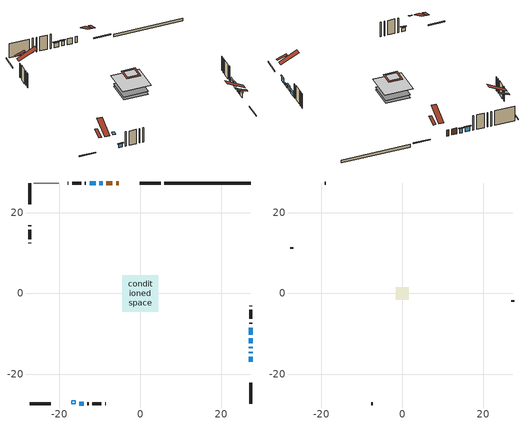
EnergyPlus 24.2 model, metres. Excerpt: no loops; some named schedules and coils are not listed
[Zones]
conditioned space
 floor outside (Floor1 construction): -0.61,-0.61 -0.61,0.61 0.61,0.61 0.61,-0.61 z0.27
 floor adiabatic (Floor3 construction): -3.76,-3.76 -3.76,3.76 3.76,3.76 3.76,-3.76 z0.27
 floor adiabatic (AdiabaticFloorConstruction): -4.46,-4.46 -4.46,4.46 4.46,4.46 4.46,-4.46 z2.71
 floor foundation (Slab1 construction): -3.76,-3.76 -3.76,3.76 3.76,3.76 3.76,-3.76 z-0.64
 wall outside (RimJoist1 construction): 5.06,27.32 -0.17,27.32 / -27.32,-27.32 -22.1,-27.32 / -27.32,27.32 -27.32,22.1 / 27.32,-27.32 27.32,-22.1 z0.27:0.57
 wall outside (AdiabaticWallConstruction 1): -5.35,27.32 -5.96,27.32 / -6.89,27.32 -8.35,27.32 z0.27:2.3
 wall outside (AdiabaticWallConstruction): 27.32,-16.91 27.32,-15.69 / 27.32,-12.3 27.32,-11.07 / -11.02,27.32 -12.49,27.32 z0.27:1.79; 27.32,-14.76 27.32,-14.45 z0.27:0.88; 27.32,-13.53 27.32,-13.22 z0.27:0.58; 27.32,-10.15 27.32,-8.42 z0.27:1.41; -9.28,27.32 -10.09,27.32 z0.27:1.8; -15.12,-27.32 -13.97,-27.32 z0.27:1.47
 wall outside (Wall1 construction): -13.42,27.32 -13.7,27.32 / -13.05,-27.32 -12.77,-27.32 / -27.32,16.91 -27.32,16.63 / 27.32,-7.49 27.32,-7.21 z0.27:5.15
 wall outside (Wall2 construction): -14.63,27.32 -16.86,27.32 / -11.84,-27.32 -9.61,-27.32 / -27.32,15.7 -27.32,13.48 / 27.32,-6.28 27.32,-4.05 z0.27:5.15
 wall outside (Wall3 construction): -17.78,27.32 -17.93,27.32 / -8.68,-27.32 -8.53,-27.32 / -27.32,12.55 -27.32,12.4 / 27.32,-3.13 27.32,-2.98 z0.27:5.15
 wall foundation (FoundationWall1 construction): 27.32,27.32 5.99,27.32 z-0.64:0.27
 wall adiabatic (Wall5 construction): -20.13,27.32 -26.4,27.32 z0.27:5.15
 window (WindowConstruction 6): 27.32,-16.91 27.32,-15.69 z0.27:1.79
 window (WindowConstruction): 27.32,-14.76 27.32,-14.46 z0.27:0.88
 window (WindowConstruction 1): 27.32,-13.53 27.32,-13.22 z0.27:0.57
 window (WindowConstruction 7): 27.32,-12.29 27.32,-11.08 z0.27:1.79
 window (WindowConstruction 2): 27.32,-10.15 27.32,-8.42 z0.27:1.41
 window (WindowConstruction 3): -9.28,27.32 -10.09,27.32 z0.27:1.79
 window (WindowConstruction 4): -11.02,27.32 -12.49,27.32 z0.27:1.79
 window (WindowConstruction 5): -15.12,-27.32 -13.98,-27.32 z0.27:1.46
 door (Door): -5.35,27.32 -5.96,27.32 z0.27:2.3
 door (Door 1): -6.89,27.32 -8.35,27.32 z0.27:2.3
 ceiling adiabatic (AdiabaticFloorConstruction): 4.46,-4.46 4.46,4.46 -4.46,4.46 -4.46,-4.46 z2.71
 roof outside (Roof1 construction): -2.11,2.11 -2.11,-2.11 2.11,-2.11 2.11,2.11 z5.15
 roof outside (Roof3 construction): -4.43,27.32,5.15 -4.43,21.65,7.99 -2.84,21.65,7.99 -2.84,27.32,5.15; -17.84,-27.32,5.15 -17.84,-21.65,7.99 -19.43,-21.65,7.99 -19.43,-27.32,5.15; -27.32,17.84,5.15 -21.65,17.84,7.99 -21.65,19.43,7.99 -27.32,19.43,5.15; 27.32,-17.84,5.15 21.65,-17.84,7.99 21.65,-19.43,7.99 27.32,-19.43,5.15
 roof outside (AdiabaticRoofConstruction): -16.05,-27.33,5.15 -16.05,-26.55,5.53 -16.91,-26.55,5.53 -16.91,-27.33,5.15
 skylight (SkylightConstruction): -16.05,-27.32,5.15 -16.05,-26.55,5.53 -16.91,-26.55,5.53 -16.91,-27.32,5.15
attic - vented
 floor to conditioned space (Floor2 construction Reversed): -1.58,-1.58 -1.58,1.58 1.58,1.58 1.58,-1.58 z5.15
 wall outside (Wall4 construction): -18.86,27.32 -19.21,27.32 / -7.61,-27.32 -7.26,-27.32 / -27.32,11.47 -27.32,11.13 / 27.32,-2.05 27.32,-1.7 z0.27:5.15
 roof outside (Roof2 construction): -1.91,27.32,5.15 -1.91,24.24,6.17 -1.1,24.24,6.17 -1.1,27.32,5.15; -20.36,-27.32,5.15 -20.36,-24.24,6.17 -21.17,-24.24,6.17 -21.17,-27.32,5.15; -27.32,20.36,5.15 -24.24,20.36,6.17 -24.24,21.17,6.17 -27.32,21.17,5.15; 27.32,-20.36,5.15 24.24,-20.36,6.17 24.24,-21.17,6.17 27.32,-21.17,5.15
shading: 27.32,-15.39 27.32,-17.21 27.62,-17.21 27.62,-15.39 z2.09; 27.32,-14.16 27.32,-15.06 27.62,-15.06 27.62,-14.16 z1.18; 27.32,-12.92 27.32,-13.83 27.62,-13.83 27.62,-12.92 z0.87; 27.32,-10.78 27.32,-12.59 27.62,-12.59 27.62,-10.78 z2.09; 27.32,-8.12 27.32,-10.44 27.62,-10.44 27.62,-8.12 z1.71; -10.39,27.32 -8.98,27.32 -8.98,27.62 -10.39,27.62 z2.09; -12.79,27.32 -10.72,27.32 -10.72,27.62 -12.79,27.62 z2.09; -13.68,-27.32 -15.42,-27.32 -15.42,-27.62 -13.68,-27.62 z1.76
[Building]
Building 1: Terrain=Suburbs
[Site:Location]
Whistler Nesters_BC: Latitude {deg}=50.13; Longitude {deg}=-122.95; Time Zone {hr}=-8; Elevation {m}=659; Keep Site Location Information=Yes
[Site:GroundTemperature:Shallow]
3.05327, 1.53806, 1.41671, 2.13576, 5.02233, 7.89546, 10.3863, 11.9642, 12.0983, 10.8149, 8.38757, 5.60258
[Site:WaterMainsTemperature]
Calculation Method=Schedule; Temperature Schedule=mains temperature schedule
[Material] Roughness=Rough; Thermal Absorptance=0.9
Name | Thickness {m} | Conductivity {W/m-K} | Density {kg/m3} | Specific Heat {J/kg-K} | Solar Absorptance | Visible Absorptance
asphalt or fiberglass shingles | 0.00635 | 0.162714 | 1121.4 | 1465.45 | 0.4 | 0.4
asphalt or fiberglass shingles 1 | 0.00635 | 0.162714 | 1121.4 | 1465.45 | 0.7 | 0.7
ceiling loosefill ins | 0.0846667 | 0.0480833 | 16.02 | 1046.75 | 0.7 | 0.7
ceiling stud and cavity | 0.1397 | 0.11616 | 65.682 | 1177.47 | 0.7 | 0.7
concrete 4.0 in. | 0.1016 | 1.803125 | 2242.8 | 837.4 | 0.7 | 0.7
concrete 8.0 in. | 0.2032 | 1.803125 | 2242.8 | 837.4 | 0.7 | 0.7
door material | 0.04445 | 0.188738 | 512.64 | 1214.23 | 0.7 | 0.7
exterior vertical ins | 0.00994886 | 0.029427 | 32.04 | 1214.23 | 0.7 | 0.7
floor covering | 0.0127 | 0.0433444 | 54.468 | 1339.84 | 0.6 | 0.6
floor rigid ins; rim joist rigid ins; roof rigid ins; wall rigid ins | 0.051816 | 0.029427 | 32.04 | 1214.23 | 0.7 | 0.7
floor rigid ins 1; roof rigid ins 1; wall rigid ins 2 | 0.512978 | 0.029427 | 32.04 | 1214.23 | 0.7 | 0.7
floor stud and cavity | 0.1397 | 0.0773122 | 92.3553 | 1139.71 | 0.7 | 0.7
floor stud and cavity 1 | 0.1397 | 2.09351 | 92.3553 | 1139.71 | 0.7 | 0.7
floor stud and cavity 2 | 0.1397 | 1.75129 | 37.0049 | 1207.88 | 0.7 | 0.7
furniture material conditioned space 1 | 0.1524 | 0.115458 | 640.8 | 1214.23 | 0.6 | 0.6
gypsum board | 0.0127 | 0.160291 | 801 | 837.4 | 0.6 | 0.6
gypsum board 1 | 0.0127 | 0.160291 | 801 | 837.4 | 0.7 | 0.7
osb sheathing 0.5 in. | 0.0127 | 0.115458 | 512.64 | 1214.23 | 0.7 | 0.7
osb sheathing 0.75 in. | 0.01905 | 0.115458 | 512.64 | 1214.23 | 0.7 | 0.7
osb sheathing 2.0 in. | 0.0508 | 0.115458 | 512.64 | 1214.23 | 0.7 | 0.7
rim joist stud and cavity | 0.0508 | 0.037246 | 125.044 | 1163.47 | 0.6 | 0.6
roof stud and cavity | 0.2032 | 0.193645 | 78.34581 | 1123.46 | 0.7 | 0.7
roof stud and cavity 1 | 0.2032 | 0.170427 | 78.34581 | 1123.46 | 0.7 | 0.7
roof stud and cavity 2 | 0.18415 | 1.78687 | 37.0049 | 1207.88 | 0.6 | 0.6
wall rigid ins 1 | 0.051816 | 0.029427 | 32.04 | 1214.23 | 0.4 | 0.4
wall stud and cavity | 0.1397 | 0.259282 | 139.0536 | 1170.24 | 0.7 | 0.7
wall stud and cavity 1 | 0.1397 | 0.209893 | 139.0536 | 1170.24 | 0.7 | 0.7
wall stud and cavity 2 | 0.1397 | 0.0780889 | 139.0536 | 1170.24 | 0.7 | 0.7
wall stud and cavity 3 | 0.0889 | 6.9971 | 50.32683 | 1063.81 | 0.6 | 0.6
wall stud and cavity 4 | 0.1397 | 0.168611 | 139.0536 | 1170.24 | 0.7 | 0.7
wall stud and cavity 5 | 0.0889 | 0.380278 | 52.3479 | 1209.89 | 0.7 | 0.7
wall stud and cavity 6 | 0.0889 | 0.391764 | 83.0341 | 1211.67 | 0.7 | 0.7
wood siding | 0.0254 | 0.102417 | 544.68 | 1172.36 | 0.4 | 0.4
wood siding 1 | 0.00254 | 0.102417 | 544.68 | 1172.36 | 0.4 | 0.4
wood siding 2; wood siding 3; wood siding 4 | 0.0254 | 0.102417 | 544.68 | 1172.36 | 0.7 | 0.7
[WindowMaterial:SimpleGlazingSystem]
Name | U-Factor {W/m2-K} | Solar Heat Gain Coefficient
SkylightMaterial | 5.32785 | 0.7381
WindowMaterial | 5.21865 | 0.58
WindowMaterial 1 | 5.8438 | 0.53
WindowMaterial 2 | 3.57487 | 0.7
WindowMaterial 3 | 4.4243 | 0.64
WindowMaterial 4 | 3.51355 | 0.71
WindowMaterial 5 | 3.704895 | 0.69
WindowMaterial 6 | 1.59665 | 0.45
[Construction]
AdiabaticFloorConstruction: floor stud and cavity 2, floor rigid ins 1, osb sheathing 0.75 in., floor covering
AdiabaticRoofConstruction: asphalt or fiberglass shingles 1, roof rigid ins 1, osb sheathing 0.75 in., roof stud and cavity 2
AdiabaticWallConstruction: wood siding 3, wall rigid ins 2, wall stud and cavity 5, gypsum board
AdiabaticWallConstruction 1: wood siding 4, wall rigid ins 2, wall stud and cavity 5, gypsum board
Door; Door 1: door material
Floor1 construction: floor stud and cavity, floor rigid ins, osb sheathing 0.75 in., floor covering
Floor2 construction Reversed: gypsum board, ceiling stud and cavity, ceiling loosefill ins
Floor3 construction: floor stud and cavity 1, osb sheathing 0.75 in., floor covering
FoundationWall1 construction: concrete 8.0 in., gypsum board 1
furniture construction conditioned space 1: furniture material conditioned space 1
PartitionWallConstruction: gypsum board, wall stud and cavity 6, gypsum board
RimJoist1 construction: wood siding 2, rim joist rigid ins, osb sheathing 2.0 in., rim joist stud and cavity
Roof1 construction: asphalt or fiberglass shingles, roof rigid ins, osb sheathing 0.75 in., roof stud and cavity, gypsum board
Roof2 construction: asphalt or fiberglass shingles
Roof3 construction: asphalt or fiberglass shingles, roof rigid ins, osb sheathing 0.75 in., roof stud and cavity 1, gypsum board
SkylightConstruction: SkylightMaterial
Slab1 construction: concrete 4.0 in.
Wall1 construction: wood siding, wall rigid ins, osb sheathing 0.5 in., wall stud and cavity, gypsum board
Wall2 construction: wood siding, wall rigid ins, osb sheathing 0.5 in., wall stud and cavity 1, gypsum board
Wall3 construction: wood siding, osb sheathing 0.5 in., wall stud and cavity 2, gypsum board
Wall4 construction: wood siding 1, wall stud and cavity 3
Wall5 construction: wall rigid ins 1, osb sheathing 0.5 in., wall stud and cavity 4, gypsum board
WindowConstruction: WindowMaterial
WindowConstruction 1: WindowMaterial 1
WindowConstruction 2: WindowMaterial 2
WindowConstruction 3: WindowMaterial 3
WindowConstruction 4: WindowMaterial 4
WindowConstruction 5: WindowMaterial 5
WindowConstruction 6; WindowConstruction 7: WindowMaterial 6
[Zone] Multiplier=1; Part of Total Floor Area=Yes
Name | Volume {m3}
attic - vented | 1.66667
conditioned space | 276.1
[Space]
Name | Zone | Volume {m3}
attic - vented 1 | attic - vented | 1.66667
conditioned space 1 | conditioned space | 276.1
[ZoneInfiltration:EffectiveLeakageArea]
infil attic - vented 1: Zone or Space=attic - vented 1; Schedule=Always On Discrete; Effective Air Leakage Area {cm2}=413.793; Stack Coefficient=0.000410518; Wind Coefficient=1.36895e-05
[ZoneMixing]
whole house fan mix: Zone or Space=attic - vented; Schedule=Always On Continuous; Design Flow Rate Calculation Method=Flow/Zone; Design Flow Rate {m3/s}=0; Source Zone or Space=conditioned space
[SurfaceProperty:ExposedFoundationPerimeter]
Slab1: Exposed Perimeter Calculation Method=TotalExposedPerimeter; Total Exposed Perimeter {m}=21.336
[InternalMass] Zone or ZoneList=conditioned space; Space or SpaceList=conditioned space 1
Name | Construction | Surface Area {m2}
furniture mass conditioned space 1 | furniture construction conditioned space 1 | 77.5365
partition wall mass | PartitionWallConstruction | 137.365
[Lights]
interior lighting: Zone or ZoneList or Space or SpaceList=conditioned space 1; Schedule=interior lighting schedule; Design Level Calculation Method=LightingLevel; Lighting Level {W}=343.2; Return Air Fraction=0; Fraction Radiant=0.6; Fraction Visible=0.2; Fraction Replaceable=1
[People]
occupants: Zone or ZoneList or Space or SpaceList=conditioned space 1; Number of People Schedule=occupants schedule; Number of People Calculation Method=People; Number of People=3; Fraction Radiant=0.314171; Sensible Heat Fraction=0.56303; Activity Level Schedule=occupants activity schedule; Carbon Dioxide Generation Rate {m3/s-W}=0; Enable ASHRAE 55 Comfort Warnings=No; Mean Radiant Temperature Calculation Type=EnclosureAveraged
[ElectricEquipment] Zone or ZoneList or Space or SpaceList=conditioned space 1; Design Level Calculation Method=EquipmentLevel
Name | Schedule | Design Level {W} | Fraction Latent | Fraction Radiant | Fraction Lost
clothes dryer | clothes dryer schedule | 140.772 | 0.015 | 0.081 | 0.85
clothes washer | clothes washer schedule | 32.1985 | 0.03 | 0.162 | 0.7
cooking range | cooking range schedule | 208.969 | 0.08 | 0.432 | 0.2
dishwasher | dishwasher schedule | 66.8632 | 0.3 | 0.18 | 0.4
fridge | fridge schedule | 72.9452 | 0 | 0.6 | 0
mech vent bath fan 0 | mech vent bath fan 0 schedule | 25.1 | 0 | 0 | 1
mech vent house fan | mech vent house fan schedule | 0 | 0 | 0 | 1
mech vent house fan cfis | mech vent house fan cfis schedule | 0 | 0 | 0 | 0
misc plug loads | misc plug loads schedule | 494.7 | 0.045 | 0.513 | 0.1
whole house fan | Always On Discrete | 0 | 0 | 0 | 1
[OtherEquipment] Zone or ZoneList or Space or SpaceList=conditioned space 1; Design Level Calculation Method=EquipmentLevel
Name | Fuel Type | Schedule | Design Level {W} | Fraction Latent | Fraction Radiant | Fraction Lost
clothes dryer 1 | Electricity | clothes dryer schedule | 0 | 0.015 | 0.081 | 0.85
cooking range 1 | Electricity | cooking range schedule | 0 | 0.08 | 0.432 | 0.2
general water use latent | None | general water use schedule | 59.3978 | 1 | 0 | 0
general water use sensible | None | general water use schedule | -58.539 | 0 | 0.6 | 0
mech vent house fan latent load | None | Always On Discrete | 0 | 1 | 0 | 0
mech vent house fan sensible load | None | Always On Discrete | 0 | 0 | 0 | 0
water heater energy adjustment1 | Electricity | Always On Discrete | 0.01 | 0 | 0 | 1
[ZoneInfiltration:DesignFlowRate] Zone or ZoneList or Space or SpaceList=conditioned space 1; Schedule=Always On Discrete; Design Flow Rate Calculation Method=Flow/Zone; Design Flow Rate {m3/s}=0
infil flow; natural vent flow; whole house fan flow
[ZoneControl:Thermostat]
conditioned space Thermostat: Zone or ZoneList=conditioned space; Control Type Schedule=conditioned space Thermostat Schedule; Control 1=conditioned space temperature setpoint; Temperature Difference Between Cutout And Setpoint {deltaC}=0
[ThermostatSetpoint:DualSetpoint]
conditioned space temperature setpoint: Heating Setpoint Temperature Schedule=heating setpoint; Cooling Setpoint Temperature Schedule=cooling setpoint
[AirLoopHVAC:UnitarySystem]
unit heater unitary system: Control Type=Load; Controlling Zone or Thermostat Location=conditioned space; Dehumidification Control Type=None; Availability Schedule=Always On Discrete; Supply Fan=unit heater supply fan; Fan Placement=BlowThrough; Supply Air Fan Operating Mode Schedule=unit heater auto fan schedule; Heating Coil=unit heater htg coil; DX Heating Coil Sizing Ratio=1; Use DOAS DX Cooling Coil=No; Minimum Supply Air Temperature {C}=2; Latent Load Control=SensibleOnlyLoadControl; Cooling Supply Air Flow Rate Method=None; Heating Supply Air Flow Rate Method=SupplyAirFlowRate; Heating Supply Air Flow Rate {m3/s}=0.00141584; No Load Supply Air Flow Rate Method=SupplyAirFlowRate; No Load Supply Air Flow Rate {m3/s}=0; No Load Supply Air Flow Rate Control Set To Low Speed=Yes; Maximum Supply Air Temperature {C}=48.8889; Maximum Outdoor Dry-Bulb Temperature for Supplemental Heater Operation {C}=21; Ancillary On-Cycle Electric Power {W}=0; Ancillary Off-Cycle Electric Power {W}=0
[Zone equipment]
conditioned space: electric baseboard, unit heater unitary system
[Foundation:Kiva]
Foundation Kiva 1: Initial Indoor Air Temperature {C}=18; Wall Height Above Grade {m}=0.270022; Wall Depth Below Slab {m}=0.2032; Custom Block Material Name 1=exterior vertical ins; Custom Block Depth 1 {m}=0.910011; Custom Block X Position 1 {m}=0.2159; Custom Block Z Position 1 {m}=0
[Foundation:Kiva:Settings]
Soil Conductivity {W/m-K}=0.849921; Soil Density {kg/m3}=1842.3; Soil Specific Heat {J/kg-K}=418.7; Ground Solar Absorptivity=0.9; Ground Thermal Absorptivity=0.9; Ground Surface Roughness {m}=0.03; Far-Field Width {m}=40; Deep-Ground Boundary Condition=ZeroFlux; Deep-Ground Depth {m}=40; Minimum Cell Dimension {m}=0.2; Maximum Cell Growth Coefficient=3; Simulation Timestep=Timestep
[Exterior:Lights]
exterior lighting: Schedule=exterior lighting schedule; Design Level {W}=75.6
[EnergyManagementSystem:Sensor] Output:Variable or Output:Meter Index Key=conditioned space
Name | Output:Variable or Output:Meter
conditioned_space_clg_unmet_s | Zone Cooling Setpoint Not Met Time
conditioned_space_htg_unmet_s | Zone Heating Setpoint Not Met Time
fridge_tin_s; tin_s; tin_s_1 | Zone Mean Air Temperature
tout_s | Zone Outdoor Air Drybulb Temperature
win_s | Zone Air Humidity Ratio
[Schedule:Constant]
Name | Hourly Value
Always On Continuous; mech vent house fan schedule; mech vent house fan cfis schedule; Always On Discrete | 1
occupants activity schedule | 117.228
fridge schedule; unit heater auto fan schedule | 0
[Schedule:Week:Daily]
interior lighting schedule Week Rule - Jan1-Jan27: interior lighting schedule day, interior lighting schedule day, interior lighting schedule day, interior lighting schedule day, interior lighting schedule day, interior lighting schedule day, interior lighting schedule day, interior lighting schedule default day, interior lighting schedule default day, interior lighting schedule default day, interior lighting schedule default day, interior lighting schedule default day
interior lighting schedule Week Rule - Jan28-Feb3: interior lighting schedule day, interior lighting schedule day, interior lighting schedule day, interior lighting schedule day, interior lighting schedule day 1, interior lighting schedule day 1, interior lighting schedule day 1, interior lighting schedule default day, interior lighting schedule default day, interior lighting schedule default day, interior lighting schedule default day, interior lighting schedule default day
interior lighting schedule Week Rule - Feb4-Feb24: interior lighting schedule day 1, interior lighting schedule day 1, interior lighting schedule day 1, interior lighting schedule day 1, interior lighting schedule day 1, interior lighting schedule day 1, interior lighting schedule day 1, interior lighting schedule default day, interior lighting schedule default day, interior lighting schedule default day, interior lighting schedule default day, interior lighting schedule default day
interior lighting schedule Week Rule - Feb25-Mar3: interior lighting schedule day 1, interior lighting schedule day 1, interior lighting schedule day 1, interior lighting schedule day 1, interior lighting schedule day 2, interior lighting schedule day 2, interior lighting schedule day 2, interior lighting schedule default day, interior lighting schedule default day, interior lighting schedule default day, interior lighting schedule default day, interior lighting schedule default day
interior lighting schedule Week Rule - Mar4-Mar31: interior lighting schedule day 2, interior lighting schedule day 2, interior lighting schedule day 2, interior lighting schedule day 2, interior lighting schedule day 2, interior lighting schedule day 2, interior lighting schedule day 2, interior lighting schedule default day, interior lighting schedule default day, interior lighting schedule default day, interior lighting schedule default day, interior lighting schedule default day
interior lighting schedule Week Rule - Apr1-Apr28: interior lighting schedule day 3, interior lighting schedule day 3, interior lighting schedule day 3, interior lighting schedule day 3, interior lighting schedule day 3, interior lighting schedule day 3, interior lighting schedule day 3, interior lighting schedule default day, interior lighting schedule default day, interior lighting schedule default day, interior lighting schedule default day, interior lighting schedule default day
interior lighting schedule Week Rule - Apr29-May5: interior lighting schedule day 3, interior lighting schedule day 3, interior lighting schedule day 4, interior lighting schedule day 4, interior lighting schedule day 4, interior lighting schedule day 4, interior lighting schedule day 4, interior lighting schedule default day, interior lighting schedule default day, interior lighting schedule default day, interior lighting schedule default day, interior lighting schedule default day
interior lighting schedule Week Rule - May6-May26: interior lighting schedule day 4, interior lighting schedule day 4, interior lighting schedule day 4, interior lighting schedule day 4, interior lighting schedule day 4, interior lighting schedule day 4, interior lighting schedule day 4, interior lighting schedule default day, interior lighting schedule default day, interior lighting schedule default day, interior lighting schedule default day, interior lighting schedule default day
interior lighting schedule Week Rule - May27-Jun2: interior lighting schedule day 4, interior lighting schedule day 4, interior lighting schedule day 4, interior lighting schedule day 4, interior lighting schedule day 4, interior lighting schedule day 5, interior lighting schedule day 5, interior lighting schedule default day, interior lighting schedule default day, interior lighting schedule default day, interior lighting schedule default day, interior lighting schedule default day
interior lighting schedule Week Rule - Jun3-Jun30: interior lighting schedule day 5, interior lighting schedule day 5, interior lighting schedule day 5, interior lighting schedule day 5, interior lighting schedule day 5, interior lighting schedule day 5, interior lighting schedule day 5, interior lighting schedule default day, interior lighting schedule default day, interior lighting schedule default day, interior lighting schedule default day, interior lighting schedule default day
interior lighting schedule Week Rule - Jul1-Jul28: interior lighting schedule day 6, interior lighting schedule day 6, interior lighting schedule day 6, interior lighting schedule day 6, interior lighting schedule day 6, interior lighting schedule day 6, interior lighting schedule day 6, interior lighting schedule default day, interior lighting schedule default day, interior lighting schedule default day, interior lighting schedule default day, interior lighting schedule default day
interior lighting schedule Week Rule - Jul29-Aug4: interior lighting schedule day 6, interior lighting schedule day 6, interior lighting schedule day 6, interior lighting schedule day 7, interior lighting schedule day 7, interior lighting schedule day 7, interior lighting schedule day 7, interior lighting schedule default day, interior lighting schedule default day, interior lighting schedule default day, interior lighting schedule default day, interior lighting schedule default day
interior lighting schedule Week Rule - Aug5-Aug25: interior lighting schedule day 7, interior lighting schedule day 7, interior lighting schedule day 7, interior lighting schedule day 7, interior lighting schedule day 7, interior lighting schedule day 7, interior lighting schedule day 7, interior lighting schedule default day, interior lighting schedule default day, interior lighting schedule default day, interior lighting schedule default day, interior lighting schedule default day
interior lighting schedule Week Rule - Aug26-Sep1: interior lighting schedule day 7, interior lighting schedule day 7, interior lighting schedule day 7, interior lighting schedule day 7, interior lighting schedule day 7, interior lighting schedule day 7, interior lighting schedule day 8, interior lighting schedule default day, interior lighting schedule default day, interior lighting schedule default day, interior lighting schedule default day, interior lighting schedule default day
interior lighting schedule Week Rule - Sep2-Sep29: interior lighting schedule day 8, interior lighting schedule day 8, interior lighting schedule day 8, interior lighting schedule day 8, interior lighting schedule day 8, interior lighting schedule day 8, interior lighting schedule day 8, interior lighting schedule default day, interior lighting schedule default day, interior lighting schedule default day, interior lighting schedule default day, interior lighting schedule default day
interior lighting schedule Week Rule - Sep30-Oct6: interior lighting schedule day 8, interior lighting schedule day 9, interior lighting schedule day 9, interior lighting schedule day 9, interior lighting schedule day 9, interior lighting schedule day 9, interior lighting schedule day 9, interior lighting schedule default day, interior lighting schedule default day, interior lighting schedule default day, interior lighting schedule default day, interior lighting schedule default day
interior lighting schedule Week Rule - Oct7-Oct27: interior lighting schedule day 9, interior lighting schedule day 9, interior lighting schedule day 9, interior lighting schedule day 9, interior lighting schedule day 9, interior lighting schedule day 9, interior lighting schedule day 9, interior lighting schedule default day, interior lighting schedule default day, interior lighting schedule default day, interior lighting schedule default day, interior lighting schedule default day
interior lighting schedule Week Rule - Oct28-Nov3: interior lighting schedule day 9, interior lighting schedule day 9, interior lighting schedule day 9, interior lighting schedule day 9, interior lighting schedule day 10, interior lighting schedule day 10, interior lighting schedule day 10, interior lighting schedule default day, interior lighting schedule default day, interior lighting schedule default day, interior lighting schedule default day, interior lighting schedule default day
interior lighting schedule Week Rule - Nov4-Nov24: interior lighting schedule day 10, interior lighting schedule day 10, interior lighting schedule day 10, interior lighting schedule day 10, interior lighting schedule day 10, interior lighting schedule day 10, interior lighting schedule day 10, interior lighting schedule default day, interior lighting schedule default day, interior lighting schedule default day, interior lighting schedule default day, interior lighting schedule default day
interior lighting schedule Week Rule - Nov25-Dec1: interior lighting schedule day 10, interior lighting schedule day 10, interior lighting schedule day 10, interior lighting schedule day 10, interior lighting schedule day 10, interior lighting schedule day 10, interior lighting schedule day 11, interior lighting schedule default day, interior lighting schedule default day, interior lighting schedule default day, interior lighting schedule default day, interior lighting schedule default day
interior lighting schedule Week Rule - Dec2-Dec31: interior lighting schedule day 11, interior lighting schedule day 11, interior lighting schedule day 11, interior lighting schedule day 11, interior lighting schedule day 11, interior lighting schedule day 11, interior lighting schedule day 11, interior lighting schedule default day, interior lighting schedule default day, interior lighting schedule default day, interior lighting schedule default day, interior lighting schedule default day
occupants schedule Week Rule - Jan1-Dec31: occupants schedule day, occupants schedule day, occupants schedule day, occupants schedule day, occupants schedule day, occupants schedule day, occupants schedule day, occupants schedule default day, occupants schedule default day, occupants schedule default day, occupants schedule default day, occupants schedule default day
clothes dryer schedule Week Rule - Jan1-Dec31: clothes dryer schedule day, clothes dryer schedule day, clothes dryer schedule day, clothes dryer schedule day, clothes dryer schedule day, clothes dryer schedule day, clothes dryer schedule day, clothes dryer schedule default day, clothes dryer schedule default day, clothes dryer schedule default day, clothes dryer schedule default day, clothes dryer schedule default day
clothes washer schedule Week Rule - Jan1-Dec31: clothes washer schedule day, clothes washer schedule day, clothes washer schedule day, clothes washer schedule day, clothes washer schedule day, clothes washer schedule day, clothes washer schedule day, clothes washer schedule default day, clothes washer schedule default day, clothes washer schedule default day, clothes washer schedule default day, clothes washer schedule default day
cooking range schedule Week Rule - Jan1-Dec31: cooking range schedule day, cooking range schedule day, cooking range schedule day, cooking range schedule day, cooking range schedule day, cooking range schedule day, cooking range schedule day, cooking range schedule default day, cooking range schedule default day, cooking range schedule default day, cooking range schedule default day, cooking range schedule default day
dishwasher schedule Week Rule - Jan1-Dec31: dishwasher schedule day, dishwasher schedule day, dishwasher schedule day, dishwasher schedule day, dishwasher schedule day, dishwasher schedule day, dishwasher schedule day, dishwasher schedule default day, dishwasher schedule default day, dishwasher schedule default day, dishwasher schedule default day, dishwasher schedule default day
mech vent bath fan 0 schedule Week Rule - Jan1-Dec31: mech vent bath fan 0 schedule day, mech vent bath fan 0 schedule day, mech vent bath fan 0 schedule day, mech vent bath fan 0 schedule day, mech vent bath fan 0 schedule day, mech vent bath fan 0 schedule day, mech vent bath fan 0 schedule day, mech vent bath fan 0 schedule default day, mech vent bath fan 0 schedule default day, mech vent bath fan 0 schedule default day, mech vent bath fan 0 schedule default day, mech vent bath fan 0 schedule default day
misc plug loads schedule Week Rule - Jan1-Dec31: misc plug loads schedule day, misc plug loads schedule day, misc plug loads schedule day, misc plug loads schedule day, misc plug loads schedule day, misc plug loads schedule day, misc plug loads schedule day, misc plug loads schedule default day, misc plug loads schedule default day, misc plug loads schedule default day, misc plug loads schedule default day, misc plug loads schedule default day
general water use schedule Week Rule - Jan1-Dec31: general water use schedule day, general water use schedule day, general water use schedule day, general water use schedule day, general water use schedule day, general water use schedule day, general water use schedule day, general water use schedule default day, general water use schedule default day, general water use schedule default day, general water use schedule default day, general water use schedule default day
exterior lighting schedule Week Rule - Jan1-Jan27: exterior lighting schedule day, exterior lighting schedule day, exterior lighting schedule day, exterior lighting schedule day, exterior lighting schedule day, exterior lighting schedule day, exterior lighting schedule day, exterior lighting schedule default day, exterior lighting schedule default day, exterior lighting schedule default day, exterior lighting schedule default day, exterior lighting schedule default day
exterior lighting schedule Week Rule - Jan28-Feb3: exterior lighting schedule day, exterior lighting schedule day, exterior lighting schedule day, exterior lighting schedule day, exterior lighting schedule day 1, exterior lighting schedule day 1, exterior lighting schedule day 1, exterior lighting schedule default day, exterior lighting schedule default day, exterior lighting schedule default day, exterior lighting schedule default day, exterior lighting schedule default day
exterior lighting schedule Week Rule - Feb4-Feb24: exterior lighting schedule day 1, exterior lighting schedule day 1, exterior lighting schedule day 1, exterior lighting schedule day 1, exterior lighting schedule day 1, exterior lighting schedule day 1, exterior lighting schedule day 1, exterior lighting schedule default day, exterior lighting schedule default day, exterior lighting schedule default day, exterior lighting schedule default day, exterior lighting schedule default day
exterior lighting schedule Week Rule - Feb25-Mar3: exterior lighting schedule day 1, exterior lighting schedule day 1, exterior lighting schedule day 1, exterior lighting schedule day 1, exterior lighting schedule day 2, exterior lighting schedule day 2, exterior lighting schedule day 2, exterior lighting schedule default day, exterior lighting schedule default day, exterior lighting schedule default day, exterior lighting schedule default day, exterior lighting schedule default day
exterior lighting schedule Week Rule - Mar4-Mar31: exterior lighting schedule day 2, exterior lighting schedule day 2, exterior lighting schedule day 2, exterior lighting schedule day 2, exterior lighting schedule day 2, exterior lighting schedule day 2, exterior lighting schedule day 2, exterior lighting schedule default day, exterior lighting schedule default day, exterior lighting schedule default day, exterior lighting schedule default day, exterior lighting schedule default day
exterior lighting schedule Week Rule - Apr1-Apr28: exterior lighting schedule day 3, exterior lighting schedule day 3, exterior lighting schedule day 3, exterior lighting schedule day 3, exterior lighting schedule day 3, exterior lighting schedule day 3, exterior lighting schedule day 3, exterior lighting schedule default day, exterior lighting schedule default day, exterior lighting schedule default day, exterior lighting schedule default day, exterior lighting schedule default day
exterior lighting schedule Week Rule - Apr29-May5: exterior lighting schedule day 3, exterior lighting schedule day 3, exterior lighting schedule day 4, exterior lighting schedule day 4, exterior lighting schedule day 4, exterior lighting schedule day 4, exterior lighting schedule day 4, exterior lighting schedule default day, exterior lighting schedule default day, exterior lighting schedule default day, exterior lighting schedule default day, exterior lighting schedule default day
exterior lighting schedule Week Rule - May6-May26: exterior lighting schedule day 4, exterior lighting schedule day 4, exterior lighting schedule day 4, exterior lighting schedule day 4, exterior lighting schedule day 4, exterior lighting schedule day 4, exterior lighting schedule day 4, exterior lighting schedule default day, exterior lighting schedule default day, exterior lighting schedule default day, exterior lighting schedule default day, exterior lighting schedule default day
exterior lighting schedule Week Rule - May27-Jun2: exterior lighting schedule day 4, exterior lighting schedule day 4, exterior lighting schedule day 4, exterior lighting schedule day 4, exterior lighting schedule day 4, exterior lighting schedule day 5, exterior lighting schedule day 5, exterior lighting schedule default day, exterior lighting schedule default day, exterior lighting schedule default day, exterior lighting schedule default day, exterior lighting schedule default day
exterior lighting schedule Week Rule - Jun3-Jun30: exterior lighting schedule day 5, exterior lighting schedule day 5, exterior lighting schedule day 5, exterior lighting schedule day 5, exterior lighting schedule day 5, exterior lighting schedule day 5, exterior lighting schedule day 5, exterior lighting schedule default day, exterior lighting schedule default day, exterior lighting schedule default day, exterior lighting schedule default day, exterior lighting schedule default day
[Schedule:Year]
interior lighting schedule: interior lighting schedule Week Rule - Jan1-Jan27, 1, 1, 1, 27, interior lighting schedule Week Rule - Jan28-Feb3, 1, 28, 2, 3, interior lighting schedule Week Rule - Feb4-Feb24, 2, 4, 2, 24, interior lighting schedule Week Rule - Feb25-Mar3, 2, 25, 3, 3, interior lighting schedule Week Rule - Mar4-Mar31, 3, 4, 3, 31, interior lighting schedule Week Rule - Apr1-Apr28, 4, 1, 4, 28, interior lighting schedule Week Rule - Apr29-May5, 4, 29, 5, 5, interior lighting schedule Week Rule - May6-May26, 5, 6, 5, 26, interior lighting schedule Week Rule - May27-Jun2, 5, 27, 6, 2, interior lighting schedule Week Rule - Jun3-Jun30, 6, 3, 6, 30, interior lighting schedule Week Rule - Jul1-Jul28, 7, 1, 7, 28, interior lighting schedule Week Rule - Jul29-Aug4, 7, 29, 8, 4, interior lighting schedule Week Rule - Aug5-Aug25, 8, 5, 8, 25, interior lighting schedule Week Rule - Aug26-Sep1, 8, 26, 9, 1, interior lighting schedule Week Rule - Sep2-Sep29, 9, 2, 9, 29, interior lighting schedule Week Rule - Sep30-Oct6, 9, 30, 10, 6, interior lighting schedule Week Rule - Oct7-Oct27, 10, 7, 10, 27, interior lighting schedule Week Rule - Oct28-Nov3, 10, 28, 11, 3, interior lighting schedule Week Rule - Nov4-Nov24, 11, 4, 11, 24, interior lighting schedule Week Rule - Nov25-Dec1, 11, 25, 12, 1, interior lighting schedule Week Rule - Dec2-Dec31, 12, 2, 12, 31
occupants schedule: occupants schedule Week Rule - Jan1-Dec31, 1, 1, 12, 31
clothes dryer schedule: clothes dryer schedule Week Rule - Jan1-Dec31, 1, 1, 12, 31
clothes washer schedule: clothes washer schedule Week Rule - Jan1-Dec31, 1, 1, 12, 31
cooking range schedule: cooking range schedule Week Rule - Jan1-Dec31, 1, 1, 12, 31
dishwasher schedule: dishwasher schedule Week Rule - Jan1-Dec31, 1, 1, 12, 31
mech vent bath fan 0 schedule: mech vent bath fan 0 schedule Week Rule - Jan1-Dec31, 1, 1, 12, 31
misc plug loads schedule: misc plug loads schedule Week Rule - Jan1-Dec31, 1, 1, 12, 31
general water use schedule: general water use schedule Week Rule - Jan1-Dec31, 1, 1, 12, 31
exterior lighting schedule: exterior lighting schedule Week Rule - Jan1-Jan27, 1, 1, 1, 27, exterior lighting schedule Week Rule - Jan28-Feb3, 1, 28, 2, 3, exterior lighting schedule Week Rule - Feb4-Feb24, 2, 4, 2, 24, exterior lighting schedule Week Rule - Feb25-Mar3, 2, 25, 3, 3, exterior lighting schedule Week Rule - Mar4-Mar31, 3, 4, 3, 31, exterior lighting schedule Week Rule - Apr1-Apr28, 4, 1, 4, 28, exterior lighting schedule Week Rule - Apr29-May5, 4, 29, 5, 5, exterior lighting schedule Week Rule - May6-May26, 5, 6, 5, 26, exterior lighting schedule Week Rule - May27-Jun2, 5, 27, 6, 2, exterior lighting schedule Week Rule - Jun3-Jun30, 6, 3, 6, 30, exterior lighting schedule Week Rule - Jul1-Jul28, 7, 1, 7, 28, exterior lighting schedule Week Rule - Jul29-Aug4, 7, 29, 8, 4, exterior lighting schedule Week Rule - Aug5-Aug25, 8, 5, 8, 25, exterior lighting schedule Week Rule - Aug26-Sep1, 8, 26, 9, 1, exterior lighting schedule Week Rule - Sep2-Sep29, 9, 2, 9, 29, exterior lighting schedule Week Rule - Sep30-Oct6, 9, 30, 10, 6, exterior lighting schedule Week Rule - Oct7-Oct27, 10, 7, 10, 27, exterior lighting schedule Week Rule - Oct28-Nov3, 10, 28, 11, 3, exterior lighting schedule Week Rule - Nov4-Nov24, 11, 4, 11, 24, exterior lighting schedule Week Rule - Nov25-Dec1, 11, 25, 12, 1, exterior lighting schedule Week Rule - Dec2-Dec31, 12, 2, 12, 31
[Schedule:Compact]
conditioned space Thermostat Schedule: Through: 12/31, For: AllDays, Until: 24:00, 4
mains temperature schedule: Through: 01/01, For: AllDays, Until: 24:00, 7.30333, Through: 01/02, For: AllDays, Until: 24:00, 7.25278, Through: 01/03, For: AllDays, Until: 24:00, 7.20333, Through: 01/04, For: AllDays, Until: 24:00, 7.15444, Through: 01/05, For: AllDays, Until: 24:00, 7.10611, Through: 01/06, For: AllDays, Until: 24:00, 7.05889, Through: 01/07, For: AllDays, Until: 24:00, 7.01278, Through: 01/08, For: AllDays, Until: 24:00, 6.96722, Through: 01/09, For: AllDays, Until: 24:00, 6.92278, Through: 01/10, For: AllDays, Until: 24:00, 6.87889, Through: 01/11, For: AllDays, Until: 24:00, 6.83611, Through: 01/12, For: AllDays, Until: 24:00, 6.79389, Through: 01/13, For: AllDays, Until: 24:00, 6.75278, Through: 01/14, For: AllDays, Until: 24:00, 6.71278, Through: 01/15, For: AllDays, Until: 24:00, 6.67389, Through: 01/16, For: AllDays, Until: 24:00, 6.63556, Through: 01/17, For: AllDays, Until: 24:00, 6.59833, Through: 01/18, For: AllDays, Until: 24:00, 6.56222, Through: 01/19, For: AllDays, Until: 24:00, 6.52722, Through: 01/20, For: AllDays, Until: 24:00, 6.49278, Through: 01/21, For: AllDays, Until: 24:00, 6.46, Through: 01/22, For: AllDays, Until: 24:00, 6.42778, Through: 01/23, For: AllDays, Until: 24:00, 6.39667, Through: 01/24, For: AllDays, Until: 24:00, 6.36667, Through: 01/25, For: AllDays, Until: 24:00, 6.33722, Through: 01/26, For: AllDays, Until: 24:00, 6.30944, Through: 01/27, For: AllDays, Until: 24:00, 6.28278, Through: 01/28, For: AllDays, Until: 24:00, 6.25667, Through: 01/29, For: AllDays, Until: 24:00, 6.23222, Through: 01/30, For: AllDays, Until: 24:00, 6.20833, Through: 01/31, For: AllDays, Until: 24:00, 6.18611, Through: 02/01, For: AllDays, Until: 24:00, 6.16444, Through: 02/02, For: AllDays, Until: 24:00, 6.14389, Through: 02/03, For: AllDays, Until: 24:00, 6.125, Through: 02/04, For: AllDays, Until: 24:00, 6.10667, Through: 02/05, For: AllDays, Until: 24:00, 6.09, Through: 02/06, For: AllDays, Until: 24:00, 6.07389, Through: 02/07, For: AllDays, Until: 24:00, 6.05944, Through: 02/08, For: AllDays, Until: 24:00, 6.04611, Through: 02/09, For: AllDays, Until: 24:00, 6.03333, Through: 02/10, For: AllDays, Until: 24:00, 6.02222, Through: 02/11, For: AllDays, Until: 24:00, 6.01222, Through: 02/12, For: AllDays, Until: 24:00, 6.00333, Through: 02/13, For: AllDays, Until: 24:00, 5.99556, Through: 02/14, For: AllDays, Until: 24:00, 5.98889, Through: 02/15, For: AllDays, Until: 24:00, 5.98389, Through: 02/16, For: AllDays, Until: 24:00, 5.97944, Through: 02/17, For: AllDays, Until: 24:00, 5.97611, Through: 02/18, For: AllDays, Until: 24:00, 5.97444, Through: 02/19, For: AllDays, Until: 24:00, 5.97389, Through: 02/20, For: AllDays, Until: 24:00, 5.97389, Through: 02/21, For: AllDays, Until: 24:00, 5.97556, Through: 02/22, For: AllDays, Until: 24:00, 5.97833, Through: 02/23, For: AllDays, Until: 24:00, 5.98222, Through: 02/24, For: AllDays, Until: 24:00, 5.98722, Through: 02/25, For: AllDays, Until: 24:00, 5.99389, Through: 02/26, For: AllDays, Until: 24:00, 6.00111, Through: 02/27, For: AllDays, Until: 24:00, 6.00944, Through: 02/28, For: AllDays, Until: 24:00, 6.01944, Through: 03/01, For: AllDays, Until: 24:00, 6.03056, Through: 03/02, For: AllDays, Until: 24:00, 6.04222, Through: 03/03, For: AllDays, Until: 24:00, 6.05556, Through: 03/04, For: AllDays, Until: 24:00, 6.07, Through: 03/05, For: AllDays, Until: 24:00, 6.08556, Through: 03/06, For: AllDays, Until: 24:00, 6.10222, Through: 03/07, For: AllDays, Until: 24:00, 6.12, Through: 03/08, For: AllDays, Until: 24:00, 6.13889, Through: 03/09, For: AllDays, Until: 24:00, 6.15889, Through: 03/10, For: AllDays, Until: 24:00, 6.18, Through: 03/11, For: AllDays, Until: 24:00, 6.20222, Through: 03/12, For: AllDays, Until: 24:00, 6.22556, Through: 03/13, For: AllDays, Until: 24:00, 6.25, Through: 03/14, For: AllDays, Until: 24:00, 6.275, Through: 03/15, For: AllDays, Until: 24:00, 6.30167, Through: 03/16, For: AllDays, Until: 24:00, 6.32944, Through: 03/17, For: AllDays, Until: 24:00, 6.35833, Through: 03/18, For: AllDays, Until: 24:00, 6.38778, Through: 03/19, For: AllDays, Until: 24:00, 6.41889, Through: 03/20, For: AllDays, Until: 24:00, 6.45056, Through: 03/21, For: AllDays, Until: 24:00, 6.48333, Through: 03/22, For: AllDays, Until: 24:00, 6.51722, Through: 03/23, For: AllDays, Until: 24:00, 6.55222, Through: 03/24, For: AllDays, Until: 24:00, 6.58833, Through: 03/25, For: AllDays, Until: 24:00, 6.625, Through: 03/26, For: AllDays, Until: 24:00, 6.66278, Through: 03/27, For: AllDays, Until: 24:00, 6.70167, Through: 03/28, For: AllDays, Until: 24:00, 6.74167, Through: 03/29, For: AllDays, Until: 24:00, 6.78222, Through: 03/30, For: AllDays, Until: 24:00, 6.82389, Through: 03/31, For: AllDays, Until: 24:00, 6.86667, Through: 04/01, For: AllDays, Until: 24:00, 6.91, Through: 04/02, For: AllDays, Until: 24:00, 6.95444, Through: 04/03, For: AllDays, Until: 24:00, 7, Through: 04/04, For: AllDays, Until: 24:00, 7.04611, Through: 04/05, For: AllDays, Until: 24:00, 7.09278, Through: 04/06, For: AllDays, Until: 24:00, 7.14056, Through: 04/07, For: AllDays, Until: 24:00, 7.18944, Through: 04/08, For: AllDays, Until: 24:00, 7.23889, Through: 04/09, For: AllDays, Until: 24:00, 7.28889, Through: 04/10, For: AllDays, Until: 24:00, 7.34, Through: 04/11, For: AllDays, Until: 24:00, 7.39167, Through: 04/12, For: AllDays, Until: 24:00, 7.44444, Through: 04/13, For: AllDays, Until: 24:00, 7.49778, Through: 04/14, For: AllDays, Until: 24:00, 7.55167, Through: 04/15, For: AllDays, Until: 24:00, 7.60611, Through: 04/16, For: AllDays, Until: 24:00, 7.66167, Through: 04/17, For: AllDays, Until: 24:00, 7.71778, Through: 04/18, For: AllDays, Until: 24:00, 7.77444, Through: 04/19, For: AllDays, Until: 24:00, 7.83167, Through: 04/20, For: AllDays, Until: 24:00, 7.88944, Through: 04/21, For: AllDays, Until: 24:00, 7.94833, Through: 04/22, For: AllDays, Until: 24:00, 8.00722, Through: 04/23, For: AllDays, Until: 24:00, 8.06722, Through: 04/24, For: AllDays, Until: 24:00, 8.12722, Through: 04/25, For: AllDays, Until: 24:00, 8.18833, Through: 04/26, For: AllDays, Until: 24:00, 8.24944, Through: 04/27, For: AllDays, Until: 24:00, 8.31111, Through: 04/28, For: AllDays, Until: 24:00, 8.37333, Through: 04/29, For: AllDays, Until: 24:00, 8.43611, Through: 04/30, For: AllDays, Until: 24:00, 8.49944, Through: 05/01, For: AllDays, Until: 24:00, 8.56278, Through: 05/02, For: AllDays, Until: 24:00, 8.62722, Through: 05/03, For: AllDays, Until: 24:00, 8.69111, Through: 05/04, For: AllDays, Until: 24:00, 8.75611, Through: 05/05, For: AllDays, Until: 24:00, 8.82111, Through: 05/06, For: AllDays, Until: 24:00, 8.88667, Through: 05/07, For: AllDays, Until: 24:00, 8.95222, Through: 05/08, For: AllDays, Until: 24:00, 9.01833, Through: 05/09, For: AllDays, Until: 24:00, 9.08444, Through: 05/10, For: AllDays, Until: 24:00, 9.15111, Through: 05/11, For: AllDays, Until: 24:00, 9.21778, Through: 05/12, For: AllDays, Until: 24:00, 9.285, Through: 05/13, For: AllDays, Until: 24:00, 9.35222, Through: 05/14, For: AllDays, Until: 24:00, 9.41944, Through: 05/15, For: AllDays, Until: 24:00, 9.48667, Through: 05/16, For: AllDays, Until: 24:00, 9.55444, Through: 05/17, For: AllDays, Until: 24:00, 9.62222, Through: 05/18, For: AllDays, Until: 24:00, 9.69, Through: 05/19, For: AllDays, Until: 24:00, 9.75778, Through: 05/20, For: AllDays, Until: 24:00, 9.82556, Through: 05/21, For: AllDays, Until: 24:00, 9.89333, Through: 05/22, For: AllDays, Until: 24:00, 9.96167, Through: 05/23, For: AllDays, Until: 24:00, 10.0294, Through: 05/24, For: AllDays, Until: 24:00, 10.0972, Through: 05/25, For: AllDays, Until: 24:00, 10.165, Through: 05/26, For: AllDays, Until: 24:00, 10.2328, Through: 05/27, For: AllDays, Until: 24:00, 10.3006, Through: 05/28, For: AllDays, Until: 24:00, 10.3683, Through: 05/29, For: AllDays, Until: 24:00, 10.4356, Through: 05/30, For: AllDays, Until: 24:00, 10.5028, Through: 05/31, For: AllDays, Until: 24:00, 10.57, Through: 06/01, For: AllDays, Until: 24:00, 10.6372, Through: 06/02, For: AllDays, Until: 24:00, 10.7039, Through: 06/03, For: AllDays, Until: 24:00, 10.77, Through: 06/04, For: AllDays, Until: 24:00, 10.8367, Through: 06/05, For: AllDays, Until: 24:00, 10.9022, Through: 06/06, For: AllDays, Until: 24:00, 10.9683, Through: 06/07, For: AllDays, Until: 24:00, 11.0333, Through: 06/08, For: AllDays, Until: 24:00, 11.0983, Through: 06/09, For: AllDays, Until: 24:00, 11.1633, Through: 06/10, For: AllDays, Until: 24:00, 11.2272, Through: 06/11, For: AllDays, Until: 24:00, 11.2917, Through: 06/12, For: AllDays, Until: 24:00, 11.355, Through: 06/13, For: AllDays, Until: 24:00, 11.4178, Through: 06/14, For: AllDays, Until: 24:00, 11.4806, Through: 06/15, For: AllDays, Until: 24:00, 11.5428, Through: 06/16, For: AllDays, Until: 24:00, 11.6044, Through: 06/17, For: AllDays, Until: 24:00, 11.6656, Through: 06/18, For: AllDays, Until: 24:00, 11.7267, Through: 06/19, For: AllDays, Until: 24:00, 11.7867, Through: 06/20, For: AllDays, Until: 24:00, 11.8461, Through: 06/21, For: AllDays, Until: 24:00, 11.9056, Through: 06/22, For: AllDays, Until: 24:00, 11.9639, Through: 06/23, For: AllDays, Until: 24:00, 12.0217, Through: 06/24, For: AllDays, Until: 24:00, 12.0789, Through: 06/25, For: AllDays, Until: 24:00, 12.1356, Through: 06/26, For: AllDays, Until: 24:00, 12.1911, Through: 06/27, For: AllDays, Until: 24:00, 12.2467, Through: 06/28, For: AllDays, Until: 24:00, 12.3011, Through: 06/29, For: AllDays, Until: 24:00, 12.355, Through: 06/30, For: AllDays, Until: 24:00, 12.4083, Through: 07/01, For: AllDays, Until: 24:00, 12.4606, Through: 07/02, For: AllDays, Until: 24:00, 12.5122, Through: 07/03, For: AllDays, Until: 24:00, 12.5633, Through: 07/04, For: AllDays, Until: 24:00, 12.6133, Through: 07/05, For: AllDays, Until: 24:00, 12.6628, Through: 07/06, For: AllDays, Until: 24:00, 12.7111, Through: 07/07, For: AllDays, Until: 24:00, 12.7589, Through: 07/08, For: AllDays, Until: 24:00, 12.8056, Through: 07/09, For: AllDays, Until: 24:00, 12.8517, Through: 07/10, For: AllDays, Until: 24:00, 12.8967, Through: 07/11, For: AllDays, Until: 24:00, 12.9411, Through: 07/12, For: AllDays, Until: 24:00, 12.9844, Through: 07/13, For: AllDays, Until: 24:00, 13.0267, Through: 07/14, For: AllDays, Until: 24:00, 13.0683, Through: 07/15, For: AllDays, Until: 24:00, 13.1089, Through: 07/16, For: AllDays, Until: 24:00, 13.1483, Through: 07/17, For: AllDays, Until: 24:00, 13.1872, Through: 07/18, For: AllDays, Until: 24:00, 13.225, Through: 07/19, For: AllDays, Until: 24:00, 13.2617, Through: 07/20, For: AllDays, Until: 24:00, 13.2972, Through: 07/21, For: AllDays, Until: 24:00, 13.3322, Through: 07/22, For: AllDays, Until: 24:00, 13.3661, Through: 07/23, For: AllDays, Until: 24:00, 13.3983, Through: 07/24, For: AllDays, Until: 24:00, 13.4306, Through: 07/25, For: AllDays, Until: 24:00, 13.4611, Through: 07/26, For: AllDays, Until: 24:00, 13.4906, Through: 07/27, For: AllDays, Until: 24:00, 13.5189, Through: 07/28, For: AllDays, Until: 24:00, 13.5467, Through: 07/29, For: AllDays, Until: 24:00, 13.5728, Through: 07/30, For: AllDays, Until: 24:00, 13.5983, Through: 07/31, For: AllDays, Until: 24:00, 13.6228, Through: 08/01, For: AllDays, Until: 24:00, 13.6456, Through: 08/02, For: AllDays, Until: 24:00, 13.6678, Through: 08/03, For: AllDays, Until: 24:00, 13.6889, Through: 08/04, For: AllDays, Until: 24:00, 13.7083, Through: 08/05, For: AllDays, Until: 24:00, 13.7272, Through: 08/06, For: AllDays, Until: 24:00, 13.745, Through: 08/07, For: AllDays, Until: 24:00, 13.7611, Through: 08/08, For: AllDays, Until: 24:00, 13.7767, Through: 08/09, For: AllDays, Until: 24:00, 13.7906, Through: 08/10, For: AllDays, Until: 24:00, 13.8039, Through: 08/11, For: AllDays, Until: 24:00, 13.8156, Through: 08/12, For: AllDays, Until: 24:00, 13.8261, Through: 08/13, For: AllDays, Until: 24:00, 13.8356, Through: 08/14, For: AllDays, Until: 24:00, 13.8439, Through: 08/15, For: AllDays, Until: 24:00, 13.8511, Through: 08/16, For: AllDays, Until: 24:00, 13.8572, Through: 08/17, For: AllDays, Until: 24:00, 13.8622, Through: 08/18, For: AllDays, Until: 24:00, 13.8661, Through: 08/19, For: AllDays, Until: 24:00, 13.8689, Through: 08/20, For: AllDays, Until: 24:00, 13.87, Through: 08/21, For: AllDays, Until: 24:00, 13.8706, Through: 08/22, For: AllDays, Until: 24:00, 13.8694, Through: 08/23, For: AllDays, Until: 24:00, 13.8672, Through: 08/24, For: AllDays, Until: 24:00, 13.8639, Through: 08/25, For: AllDays, Until: 24:00, 13.8594, Through: 08/26, For: AllDays, Until: 24:00, 13.8539, Through: 08/27, For: AllDays, Until: 24:00, 13.8472, Through: 08/28, For: AllDays, Until: 24:00, 13.8394, Through: 08/29, For: AllDays, Until: 24:00, 13.83, Through: 08/30, For: AllDays, Until: 24:00, 13.82, Through: 08/31, For: AllDays, Until: 24:00, 13.8083, Through: 09/01, For: AllDays, Until: 24:00, 13.7961, Through: 09/02, For: AllDays, Until: 24:00, 13.7822, Through: 09/03, For: AllDays, Until: 24:00, 13.7672, Through: 09/04, For: AllDays, Until: 24:00, 13.7511, Through: 09/05, For: AllDays, Until: 24:00, 13.7344, Through: 09/06, For: AllDays, Until: 24:00, 13.7161, Through: 09/07, For: AllDays, Until: 24:00, 13.6967, Through: 09/08, For: AllDays, Until: 24:00, 13.6761, Through: 09/09, For: AllDays, Until: 24:00, 13.6544, Through: 09/10, For: AllDays, Until: 24:00, 13.6317, Through: 09/11, For: AllDays, Until: 24:00, 13.6078, Through: 09/12, For: AllDays, Until: 24:00, 13.5828, Through: 09/13, For: AllDays, Until: 24:00, 13.5572, Through: 09/14, For: AllDays, Until: 24:00, 13.53, Through: 09/15, For: AllDays, Until: 24:00, 13.5017, Through: 09/16, For: AllDays, Until: 24:00, 13.4728, Through: 09/17, For: AllDays, Until: 24:00, 13.4422, Through: 09/18, For: AllDays, Until: 24:00, 13.4111, Through: 09/19, For: AllDays, Until: 24:00, 13.3789, Through: 09/20, For: AllDays, Until: 24:00, 13.3456, Through: 09/21, For: AllDays, Until: 24:00, 13.3111, Through: 09/22, For: AllDays, Until: 24:00, 13.2756, Through: 09/23, For: AllDays, Until: 24:00, 13.2394, Through: 09/24, For: AllDays, Until: 24:00, 13.2022, Through: 09/25, For: AllDays, Until: 24:00, 13.1639, Through: 09/26, For: AllDays, Until: 24:00, 13.1244, Through: 09/27, For: AllDays, Until: 24:00, 13.0844, Through: 09/28, For: AllDays, Until: 24:00, 13.0433, Through: 09/29, For: AllDays, Until: 24:00, 13.0011, Through: 09/30, For: AllDays, Until: 24:00, 12.9583, Through: 10/01, For: AllDays, Until: 24:00, 12.9144, Through: 10/02, For: AllDays, Until: 24:00, 12.8694, Through: 10/03, For: AllDays, Until: 24:00, 12.8239, Through: 10/04, For: AllDays, Until: 24:00, 12.7772, Through: 10/05, For: AllDays, Until: 24:00, 12.73, Through: 10/06, For: AllDays, Until: 24:00, 12.6817, Through: 10/07, For: AllDays, Until: 24:00, 12.6328, Through: 10/08, For: AllDays, Until: 24:00, 12.5828, Through: 10/09, For: AllDays, Until: 24:00, 12.5322, Through: 10/10, For: AllDays, Until: 24:00, 12.4811, Through: 10/11, For: AllDays, Until: 24:00, 12.4289, Through: 10/12, For: AllDays, Until: 24:00, 12.3761, Through: 10/13, For: AllDays, Until: 24:00, 12.3222, Through: 10/14, For: AllDays, Until: 24:00, 12.2683, Through: 10/15, For: AllDays, Until: 24:00, 12.2133, Through: 10/16, For: AllDays, Until: 24:00, 12.1572, Through: 10/17, For: AllDays, Until: 24:00, 12.1011, Through: 10/18, For: AllDays, Until: 24:00, 12.0439, Through: 10/19, For: AllDays, Until: 24:00, 11.9867, Through: 10/20, For: AllDays, Until: 24:00, 11.9283, Through: 10/21, For: AllDays, Until: 24:00, 11.8694, Through: 10/22, For: AllDays, Until: 24:00, 11.81, Through: 10/23, For: AllDays, Until: 24:00, 11.75, Through: 10/24, For: AllDays, Until: 24:00, 11.6894, Through: 10/25, For: AllDays, Until: 24:00, 11.6289, Through: 10/26, For: AllDays, Until: 24:00, 11.5672, Through: 10/27, For: AllDays, Until: 24:00, 11.505, Through: 10/28, For: AllDays, Until: 24:00, 11.4428, Through: 10/29, For: AllDays, Until: 24:00, 11.38, Through: 10/30, For: AllDays, Until: 24:00, 11.3161, Through: 10/31, For: AllDays, Until: 24:00, 11.2528, Through: 11/01, For: AllDays, Until: 24:00, 11.1883, Through: 11/02, For: AllDays, Until: 24:00, 11.1239, Through: 11/03, For: AllDays, Until: 24:00, 11.0589, Through: 11/04, For: AllDays, Until: 24:00, 10.9939, Through: 11/05, For: AllDays, Until: 24:00, 10.9283, Through: 11/06, For: AllDays, Until: 24:00, 10.8622, Through: 11/07, For: AllDays, Until: 24:00, 10.7961, Through: 11/08, For: AllDays, Until: 24:00, 10.73, Through: 11/09, For: AllDays, Until: 24:00, 10.6633, Through: 11/10, For: AllDays, Until: 24:00, 10.5961, Through: 11/11, For: AllDays, Until: 24:00, 10.5294, Through: 11/12, For: AllDays, Until: 24:00, 10.4622, Through: 11/13, For: AllDays, Until: 24:00, 10.3944, Through: 11/14, For: AllDays, Until: 24:00, 10.3272, Through: 11/15, For: AllDays, Until: 24:00, 10.2594, Through: 11/16, For: AllDays, Until: 24:00, 10.1917, Through: 11/17, For: AllDays, Until: 24:00, 10.1239, Through: 11/18, For: AllDays, Until: 24:00, 10.0561, Through: 11/19, For: AllDays, Until: 24:00, 9.98833, Through: 11/20, For: AllDays, Until: 24:00, 9.92, Through: 11/21, For: AllDays, Until: 24:00, 9.85222, Through: 11/22, For: AllDays, Until: 24:00, 9.78444, Through: 11/23, For: AllDays, Until: 24:00, 9.71667, Through: 11/24, For: AllDays, Until: 24:00, 9.64889, Through: 11/25, For: AllDays, Until: 24:00, 9.58111, Through: 11/26, For: AllDays, Until: 24:00, 9.51333, Through: 11/27, For: AllDays, Until: 24:00, 9.44556, Through: 11/28, For: AllDays, Until: 24:00, 9.37833, Through: 11/29, For: AllDays, Until: 24:00, 9.31111, Through: 11/30, For: AllDays, Until: 24:00, 9.24389, Through: 12/01, For: AllDays, Until: 24:00, 9.17722, Through: 12/02, For: AllDays, Until: 24:00, 9.11056, Through: 12/03, For: AllDays, Until: 24:00, 9.04444, Through: 12/04, For: AllDays, Until: 24:00, 8.97833, Through: 12/05, For: AllDays, Until: 24:00, 8.91222, Through: 12/06, For: AllDays, Until: 24:00, 8.84667, Through: 12/07, For: AllDays, Until: 24:00, 8.78167, Through: 12/08, For: AllDays, Until: 24:00, 8.71667, Through: 12/09, For: AllDays, Until: 24:00, 8.65222, Through: 12/10, For: AllDays, Until: 24:00, 8.58833, Through: 12/11, For: AllDays, Until: 24:00, 8.52444, Through: 12/12, For: AllDays, Until: 24:00, 8.46111, Through: 12/13, For: AllDays, Until: 24:00, 8.39833, Through: 12/14, For: AllDays, Until: 24:00, 8.33556, Through: 12/15, For: AllDays, Until: 24:00, 8.27389, Through: 12/16, For: AllDays, Until: 24:00, 8.21222, Through: 12/17, For: AllDays, Until: 24:00, 8.15111, Through: 12/18, For: AllDays, Until: 24:00, 8.09056, Through: 12/19, For: AllDays, Until: 24:00, 8.03056, Through: 12/20, For: AllDays, Until: 24:00, 7.97167, Through: 12/21, For: AllDays, Until: 24:00, 7.91278, Through: 12/22, For: AllDays, Until: 24:00, 7.85444, Through: 12/23, For: AllDays, Until: 24:00, 7.79667, Through: 12/24, For: AllDays, Until: 24:00, 7.74, Through: 12/25, For: AllDays, Until: 24:00, 7.68333, Through: 12/26, For: AllDays, Until: 24:00, 7.62778, Through: 12/27, For: AllDays, Until: 24:00, 7.57278, Through: 12/28, For: AllDays, Until: 24:00, 7.51889, Through: 12/29, For: AllDays, Until: 24:00, 7.465, Through: 12/30, For: AllDays, Until: 24:00, 7.41222, Through: 12/31, For: AllDays, Until: 24:00, 7.36056
